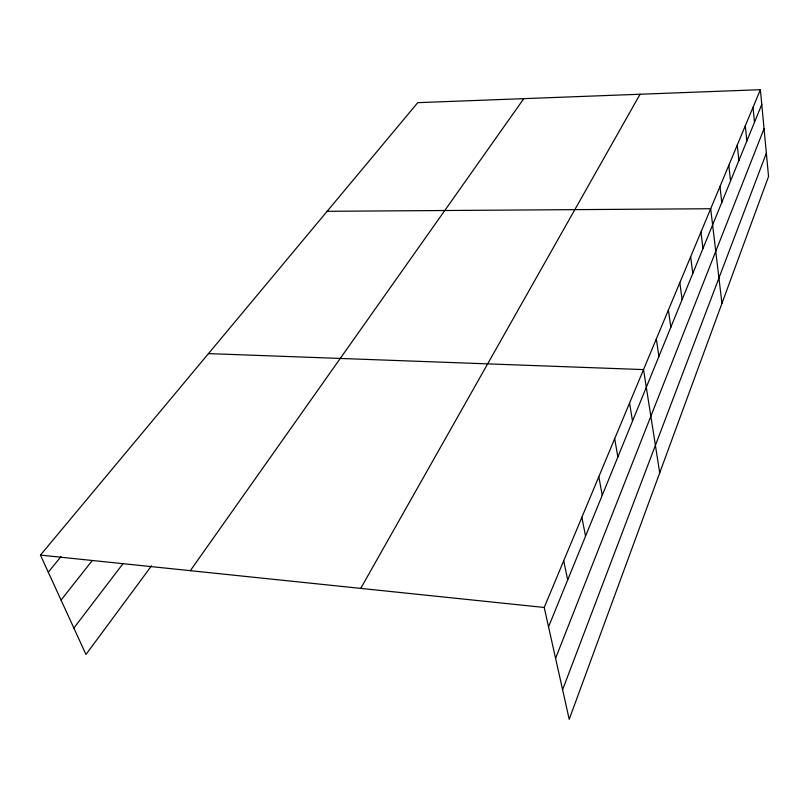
<?xml version="1.0" encoding="UTF-8"?>
<svg xmlns="http://www.w3.org/2000/svg" width="809" height="809" viewBox="0 0 809 809"><rect width="100%" height="100%" fill="white"/><g stroke="black" fill="none" stroke-linecap="round" stroke-linejoin="round"><path stroke-width="1.21" d="M562.599 689.733L766.356 153.174M555.571 658.304L764.05 128.682M548.542 626.823L761.775 104.442M760.389 89.688L768.55 176.504L569.212 719.312L544.214 607.468L760.389 89.688L417.747 102.662L40.45 555.095L85.966 654.481L151.516 565.855M360.733 588.396L640.061 94.249M190.317 570.679L523.797 98.647M73.862 628.057L122.816 563.913M61.049 600.086L92.064 560.799M48.277 572.185L60.999 556.612M327.149 211.301L710.686 208.732L721.952 303.405M208.479 353.604L643.529 369.592L659.719 472.861M40.45 555.095L544.214 607.468M563.701 560.779L567.696 579.881M581.863 517.295L585.564 536.134M598.812 476.693L602.24 495.26M614.678 438.7L617.864 456.984M629.554 403.074L632.527 421.074M656.311 338.971L658.92 356.425M668.396 310.039L670.833 327.23M679.823 282.665L682.118 299.593M690.643 256.726L692.807 273.391M700.928 232.122L702.96 248.525M719.98 186.485L721.79 202.392M728.828 165.289L730.537 180.953M737.262 145.074L738.89 160.506M745.322 125.779L746.859 140.978M753.017 107.334L754.484 122.311"/></g></svg>
